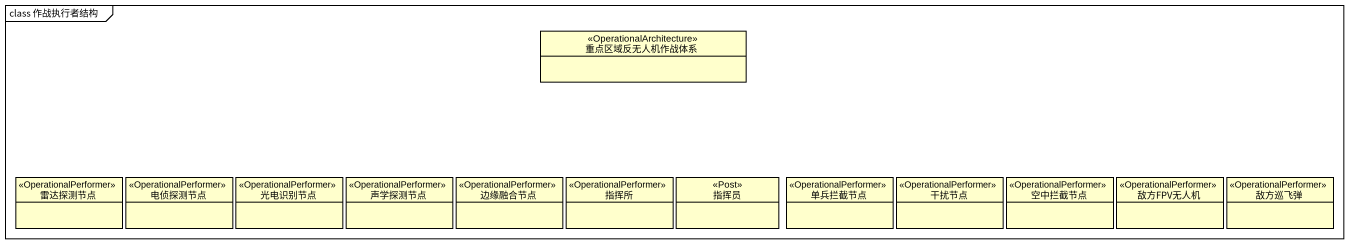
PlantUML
@startuml
mainframe class 作战执行者结构
hide circle
hide empty members
class 重点区域反无人机作战体系 <<OperationalArchitecture>>
class 雷达探测节点 <<OperationalPerformer>>
class 电侦探测节点 <<OperationalPerformer>>
class 光电识别节点 <<OperationalPerformer>>
class 声学探测节点 <<OperationalPerformer>>
class 边缘融合节点 <<OperationalPerformer>>
class 指挥所 <<OperationalPerformer>>
class 指挥员 <<Post>>
class 单兵拦截节点 <<OperationalPerformer>>
class 干扰节点 <<OperationalPerformer>>
class 空中拦截节点 <<OperationalPerformer>>
class 敌方FPV无人机 <<OperationalPerformer>>
class 敌方巡飞弹 <<OperationalPerformer>>
@enduml
